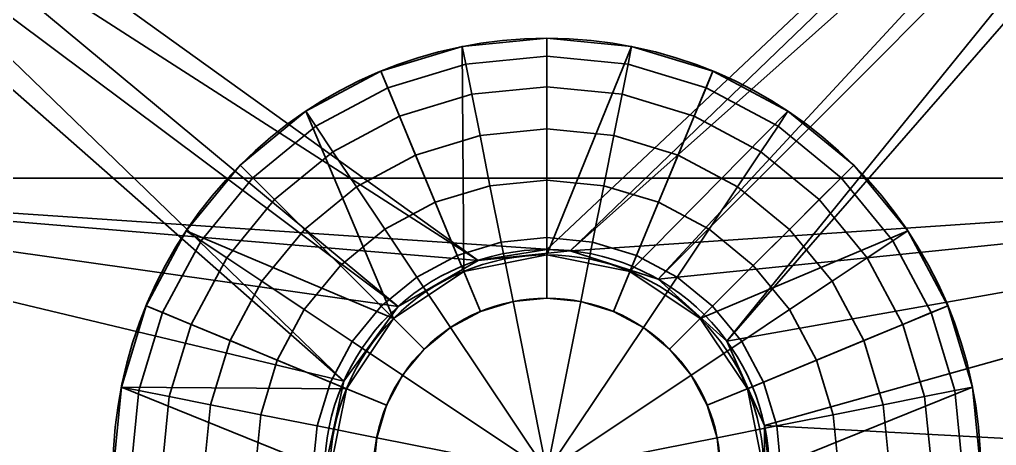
# Model space of a CAD drawing. Header units: millimetres. Extents: x 516 to 946, y 0 to 190.
# Drawn here: x 879.95 to 888.96, y 61.73 to 65.66 of the extents above; entities that cross this region are included whole.
import ezdxf

# ---------------------------------------------------------------- set-up
doc = ezdxf.new("R2010")
doc.units = ezdxf.units.MM
doc.layers.add('1', color=7, linetype='Continuous', true_color=0xffffff)

# ---------------------------------------------------------------- blocks, each defined once
blk = doc.blocks.new('UG_SURFACE_001')
at = {"layer": '1', "color": 252, "linetype": 'Continuous', "lineweight": 35}
for points in [[(379.404724, 67.6274, 3.5), (359.575093, 67.6274, 3.5), (359.575093, 64.196385, 3.5), (379.404724, 64.196385, 3.5)], [(379.404724, 64.196385, 1.5), (359.575093, 64.196385, 1.5), (359.575093, 67.6274, 1.5), (379.404724, 67.6274, 1.5)], [(359.575093, 64.196385, 3.5), (368.633002, 63.439324, 3.5), (369.480759, 63.528426, 3.5)], [(359.575093, 64.196385, 3.5), (367.894769, 63.013099, 3.5), (368.633002, 63.439324, 3.5)], [(369.480759, 63.528426, 3.5), (379.404724, 64.196385, 3.5), (359.575093, 64.196385, 3.5)], [(359.575093, 64.196385, 3.5), (359.575093, 61.489657, 3.5), (367.216498, 61.489657, 3.5), (367.393702, 62.323466, 3.5)], [(367.393702, 62.323466, 3.5), (367.894769, 63.013099, 3.5), (359.575093, 64.196385, 3.5)], [(359.575093, 64.196385, 1.5), (379.404724, 64.196385, 1.5), (369.480759, 63.528426, 1.5)], [(369.480759, 63.528426, 1.5), (368.633002, 63.439324, 1.5), (359.575093, 64.196385, 1.5)], [(359.575093, 64.196385, 1.5), (367.894769, 63.013099, 1.5), (367.393702, 62.323466, 1.5)], [(368.633002, 63.439324, 1.5), (367.894769, 63.013099, 1.5), (359.575093, 64.196385, 1.5)], [(367.393702, 62.323466, 1.5), (367.216498, 61.489657, 1.5), (359.575093, 61.489657, 1.5), (359.575093, 64.196385, 1.5)], [(379.404724, 64.196385, 3.5), (369.480759, 63.528426, 3.5), (370.291471, 63.265011, 3.5)], [(370.291471, 63.265011, 1.5), (369.480759, 63.528426, 1.5), (379.404724, 64.196385, 1.5)], [(379.404724, 64.196385, 3.5), (370.291471, 63.265011, 3.5), (370.924979, 62.694617, 3.5)], [(370.924979, 62.694617, 1.5), (370.291471, 63.265011, 1.5), (379.404724, 64.196385, 1.5)], [(370.924979, 62.694617, 3.5), (371.2717, 61.915874, 3.5), (379.404724, 64.196385, 3.5)], [(371.2717, 61.915874, 1.5), (370.924979, 62.694617, 1.5), (379.404724, 64.196385, 1.5)], [(371.2717, 61.915874, 3.5), (371.2717, 61.489657, 3.5), (379.404724, 61.489657, 3.5), (379.404724, 64.196385, 3.5)], [(379.404724, 64.196385, 1.5), (379.404724, 61.489657, 1.5), (371.316493, 61.489657, 1.5), (371.2717, 61.915874, 1.5)], [(369.480759, 63.528426, 1.5), (369.480759, 63.528426, 3.5), (368.633002, 63.439324, 3.5), (368.633002, 63.439324, 1.5)], [(370.291471, 63.265011, 1.5), (370.291471, 63.265011, 3.5), (369.480759, 63.528426, 3.5), (369.480759, 63.528426, 1.5)], [(368.633002, 63.439324, 1.5), (368.633002, 63.439324, 3.5), (367.894769, 63.013099, 3.5), (367.894769, 63.013099, 1.5)], [(370.924979, 62.694617, 1.5), (370.924979, 62.694617, 3.5), (370.291471, 63.265011, 3.5), (370.291471, 63.265011, 1.5)], [(367.894769, 63.013099, 1.5), (367.894769, 63.013099, 3.5), (367.393702, 62.323466, 3.5), (367.393702, 62.323466, 1.5)], [(371.2717, 61.915874, 1.5), (371.2717, 61.915874, 3.5), (370.924979, 62.694617, 3.5), (370.924979, 62.694617, 1.5)], [(367.393702, 62.323466, 1.5), (367.393702, 62.323466, 3.5), (367.216498, 61.489657, 3.5), (367.216498, 61.489657, 1.5)], [(371.316493, 61.489657, 1.5), (371.2717, 61.489657, 3.5), (371.2717, 61.915874, 3.5)], [(371.2717, 61.915874, 3.5), (371.2717, 61.915874, 1.5), (371.316493, 61.489657, 1.5)]]:
    blk.add_3dface(points, dxfattribs=at)
blk = doc.blocks.new('1стенка_MODEL')
at = {"layer": '1', "color": 252, "linetype": 'Continuous', "lineweight": 35}
blk.add_circle((369.266485, 61.489655, 1.5), 2.05, dxfattribs=at)
at = {"layer": '1', "color": 252, "linetype": 'Continuous', "lineweight": 35, "extrusion": (0, 0, -1)}
blk.add_circle((-369.266485, 61.489655, -3.5), 2.05, dxfattribs=at)
at = {"layer": '1', "color": 252, "linetype": 'Continuous', "lineweight": 35}
blk.add_blockref('UG_SURFACE_001', (0, 0), dxfattribs=at)
blk = doc.blocks.new('UG_SURFACE_005')
at = {"layer": '1', "color": 252, "linetype": 'Continuous', "lineweight": 35}
for points in [[(411.674261, 77.402897, 4.8), (7.442508, 21.037767, 4.8), (7.469615, 20.987745, 5.067878), (411.659777, 77.347077, 5.067878)], [(277.741492, 58.727622, 3.5), (260.070503, 56.263622, 3.5), (7.442508, 21.037767, 4.8), (411.674261, 77.402897, 4.8)], [(411.674261, 77.402897, 4.8), (297.549844, 61.489657, 3.5), (277.741492, 58.727622, 3.5)], [(411.674261, 77.402897, 4.8), (299.937218, 61.822545, 3.5), (297.549844, 61.489657, 3.5)], [(319.74557, 64.584576, 3.5), (299.937218, 61.822545, 3.5), (411.674261, 77.402897, 4.8)], [(411.674261, 77.402897, 4.8), (339.553952, 67.34661, 3.5), (319.74557, 64.584576, 3.5)], [(411.659777, 77.347077, 5.067878), (7.469615, 20.987745, 5.067878), (7.546807, 20.8453, 5.294975), (411.618471, 77.188112, 5.294975)], [(411.618471, 77.188112, 5.294975), (7.546807, 20.8453, 5.294975), (7.662333, 20.632116, 5.446716), (411.556661, 76.9502, 5.446716)], [(411.556661, 76.9502, 5.446716), (7.662333, 20.632116, 5.446716), (200.895414, 47.305614, 5.5), (220.703781, 50.067645, 5.5)], [(220.703781, 50.067645, 5.5), (225.178048, 50.69153, 5.5), (411.556661, 76.9502, 5.446716)], [(411.556661, 76.9502, 5.446716), (225.178048, 50.69153, 5.5), (240.512133, 52.829679, 5.5)], [(411.556661, 76.9502, 5.446716), (240.512133, 52.829679, 5.5), (243.193492, 53.20356, 5.5)], [(243.193492, 53.20356, 5.5), (260.070503, 55.556849, 5.5), (411.556661, 76.9502, 5.446716)], [(411.556661, 76.9502, 5.446716), (260.070503, 55.556849, 5.5), (263.001859, 55.965591, 5.5)], [(263.001859, 55.965591, 5.5), (282.810211, 58.727622, 5.5), (411.556661, 76.9502, 5.446716)], [(411.556661, 76.9502, 5.446716), (282.810211, 58.727622, 5.5), (299.937218, 61.115772, 5.5)], [(411.556661, 76.9502, 5.446716), (299.937218, 61.115772, 5.5), (302.618593, 61.489657, 5.5)], [(302.618593, 61.489657, 5.5), (319.74557, 63.877806, 5.5), (411.556661, 76.9502, 5.446716)], [(411.556661, 76.9502, 5.446716), (319.74557, 63.877806, 5.5), (339.553952, 66.639833, 5.5)], [(369.26648, 63.539654, 3.5), (368.633002, 63.439324, 3.5), (359.362304, 70.108637, 3.5), (379.170656, 72.870672, 3.5)], [(379.170656, 72.870672, 3.5), (369.480759, 63.528426, 3.5), (369.26648, 63.539654, 3.5)], [(379.170656, 72.870672, 3.5), (370.291471, 63.265011, 3.5), (369.480759, 63.528426, 3.5)], [(370.924979, 62.694617, 3.5), (370.291471, 63.265011, 3.5), (379.170656, 72.870672, 3.5)], [(379.170656, 72.870672, 3.5), (379.170656, 61.489657, 3.5), (371.2717, 61.915874, 3.5), (370.924979, 62.694617, 3.5)], [(368.633002, 63.439324, 5.5), (369.480759, 63.528426, 5.5), (379.170656, 72.163902, 5.5), (359.362304, 69.401868, 5.5)], [(379.170656, 72.163902, 5.5), (369.480759, 63.528426, 5.5), (370.291471, 63.265011, 5.5)], [(379.170656, 72.163902, 5.5), (370.291471, 63.265011, 5.5), (370.924979, 62.694617, 5.5)], [(370.924979, 62.694617, 5.5), (371.2717, 61.915874, 5.5), (379.170656, 61.489657, 5.5), (379.170656, 72.163902, 5.5)], [(359.362304, 70.108637, 3.5), (367.894769, 63.013099, 3.5), (367.393702, 62.323466, 3.5)], [(368.633002, 63.439324, 3.5), (367.894769, 63.013099, 3.5), (359.362304, 70.108637, 3.5)], [(367.393702, 62.323466, 3.5), (367.216498, 61.489657, 3.5), (359.362304, 61.489657, 3.5), (359.362304, 70.108637, 3.5)], [(359.362304, 69.401868, 5.5), (367.894769, 63.013099, 5.5), (368.633002, 63.439324, 5.5)], [(359.362304, 69.401868, 5.5), (359.362304, 61.489657, 5.5), (367.216498, 61.489657, 5.5), (367.393702, 62.323466, 5.5)], [(367.393702, 62.323466, 5.5), (367.894769, 63.013099, 5.5), (359.362304, 69.401868, 5.5)], [(368.633002, 63.439324, 5.5), (368.633002, 63.439324, 3.5), (369.26648, 63.539654, 3.5)], [(369.26648, 63.539654, 3.5), (369.480759, 63.528426, 5.5), (368.633002, 63.439324, 5.5)], [(369.26648, 63.539654, 3.5), (369.480759, 63.528426, 3.5), (369.480759, 63.528426, 5.5)], [(370.291471, 63.265011, 3.5), (370.291471, 63.265011, 5.5), (369.480759, 63.528426, 5.5), (369.480759, 63.528426, 3.5)], [(368.633002, 63.439324, 3.5), (368.633002, 63.439324, 5.5), (367.894769, 63.013099, 5.5), (367.894769, 63.013099, 3.5)], [(370.924979, 62.694617, 3.5), (370.924979, 62.694617, 5.5), (370.291471, 63.265011, 5.5), (370.291471, 63.265011, 3.5)], [(367.894769, 63.013099, 3.5), (367.894769, 63.013099, 5.5), (367.393702, 62.323466, 5.5), (367.393702, 62.323466, 3.5)], [(371.2717, 61.915874, 3.5), (371.2717, 61.915874, 5.5), (370.924979, 62.694617, 5.5), (370.924979, 62.694617, 3.5)], [(367.393702, 62.323466, 3.5), (367.393702, 62.323466, 5.5), (367.216498, 61.489657, 5.5), (367.216498, 61.489657, 3.5)], [(371.2717, 61.915874, 5.5), (371.2717, 61.489657, 5.5), (379.170656, 61.489657, 5.5)], [(371.2717, 61.489657, 5.5), (371.2717, 61.915874, 5.5), (371.2717, 61.915874, 3.5), (371.2717, 61.489657, 3.5)], [(379.170656, 61.489657, 3.5), (371.2717, 61.489657, 3.5), (371.2717, 61.915874, 3.5)]]:
    blk.add_3dface(points, dxfattribs=at)
blk = doc.blocks.new('4пояс_нижний_MODEL')
at = {"layer": '1', "color": 252, "linetype": 'Continuous', "lineweight": 35, "extrusion": (0, 0, -1)}
blk.add_circle((-369.266485, 61.489655, -5.5), 2.05, dxfattribs=at)
at = {"layer": '1', "color": 252, "linetype": 'Continuous', "lineweight": 35, "extrusion": (-3.29569e-16, 2.32707e-15, -1)}
blk.add_circle((-369.266485, 61.489655, -3.5), 2.05, dxfattribs=at)
at = {"layer": '1', "color": 252, "linetype": 'Continuous', "lineweight": 35}
blk.add_blockref('UG_SURFACE_005', (0, 0), dxfattribs=at)
blk = doc.blocks.new('UG_SURFACE_006')
at = {"layer": '1', "color": 252, "linetype": 'Continuous', "lineweight": 35}
for points in [[(0, 3.834946, -0.53909), (-0.748161, 3.761258, -0.53909), (-0.780361, 3.923141), (0, 4)], [(-0.765367, 1.847759), (0, 2), (0, 4), (-0.780361, 3.923141)], [(-0.780361, 3.923141, 4), (0, 4, 4), (0, 2, 4), (-0.765367, 1.847759, 4)], [(0, 4, 4), (-0.780361, 3.923141, 4), (-0.748161, 3.761258, 4.53909), (0, 3.834946, 4.53909)], [(0.748161, 3.761258, -0.53909), (0, 3.834946, -0.53909), (0, 4), (0.780361, 3.923141)], [(0.780361, 3.923141), (0, 4), (0, 2)], [(0, 2, 4), (0, 4, 4), (0.780361, 3.923141, 4)], [(0.780361, 3.923141, 4), (0, 4, 4), (0, 3.834946, 4.53909), (0.748161, 3.761258, 4.53909)], [(-0.748161, 3.761258, -0.53909), (-1.46757, 3.543028, -0.53909), (-1.530734, 3.695518), (-0.780361, 3.923141)], [(-0.780361, 3.923141), (-1.530734, 3.695518), (-0.765367, 1.847759)], [(-0.765367, 1.847759, 4), (-1.530734, 3.695518, 4), (-0.780361, 3.923141, 4)], [(-0.780361, 3.923141, 4), (-1.530734, 3.695518, 4), (-1.46757, 3.543028, 4.53909), (-0.748161, 3.761258, 4.53909)], [(0, 2), (0.765367, 1.847759), (1.530734, 3.695518), (0.780361, 3.923141)], [(0.780361, 3.923141, 4), (1.530734, 3.695518, 4), (0.765367, 1.847759, 4), (0, 2, 4)], [(1.46757, 3.543028, -0.53909), (0.748161, 3.761258, -0.53909), (0.780361, 3.923141), (1.530734, 3.695518)], [(1.530734, 3.695518, 4), (0.780361, 3.923141, 4), (0.748161, 3.761258, 4.53909), (1.46757, 3.543028, 4.53909)], [(0, 3.550568, -1.025907), (-0.692681, 3.482345, -1.025907), (-0.748161, 3.761258, -0.53909), (0, 3.834946, -0.53909)], [(0, 3.834946, 4.53909), (-0.748161, 3.761258, 4.53909), (-0.692681, 3.482345, 5.025907), (0, 3.550568, 5.025907)], [(0.692681, 3.482345, -1.025907), (0, 3.550568, -1.025907), (0, 3.834946, -0.53909), (0.748161, 3.761258, -0.53909)], [(0.748161, 3.761258, 4.53909), (0, 3.834946, 4.53909), (0, 3.550568, 5.025907), (0.692681, 3.482345, 5.025907)], [(-1.46757, 3.543028, -0.53909), (-2.130582, 3.188641, -0.53909), (-2.222281, 3.325878), (-1.530734, 3.695518)], [(-1.414214, 1.414214), (-0.765367, 1.847759), (-1.530734, 3.695518), (-2.222281, 3.325878)], [(-2.222281, 3.325878, 4), (-1.530734, 3.695518, 4), (-0.765367, 1.847759, 4), (-1.414214, 1.414214, 4)], [(-1.530734, 3.695518, 4), (-2.222281, 3.325878, 4), (-2.130582, 3.188641, 4.53909), (-1.46757, 3.543028, 4.53909)], [(-0.692681, 3.482345, -1.025907), (-1.358744, 3.280297, -1.025907), (-1.46757, 3.543028, -0.53909), (-0.748161, 3.761258, -0.53909)], [(-0.748161, 3.761258, 4.53909), (-1.46757, 3.543028, 4.53909), (-1.358744, 3.280297, 5.025907), (-0.692681, 3.482345, 5.025907)], [(1.358744, 3.280297, -1.025907), (0.692681, 3.482345, -1.025907), (0.748161, 3.761258, -0.53909), (1.46757, 3.543028, -0.53909)], [(1.46757, 3.543028, 4.53909), (0.748161, 3.761258, 4.53909), (0.692681, 3.482345, 5.025907), (1.358744, 3.280297, 5.025907)], [(2.222281, 3.325878), (1.530734, 3.695518), (0.765367, 1.847759)], [(0.765367, 1.847759, 4), (1.530734, 3.695518, 4), (2.222281, 3.325878, 4)], [(2.130582, 3.188641, -0.53909), (1.46757, 3.543028, -0.53909), (1.530734, 3.695518), (2.222281, 3.325878)], [(2.222281, 3.325878, 4), (1.530734, 3.695518, 4), (1.46757, 3.543028, 4.53909), (2.130582, 3.188641, 4.53909)], [(-1.358744, 3.280297, -1.025907), (-1.97259, 2.952189, -1.025907), (-2.130582, 3.188641, -0.53909), (-1.46757, 3.543028, -0.53909)], [(-1.46757, 3.543028, 4.53909), (-2.130582, 3.188641, 4.53909), (-1.97259, 2.952189, 5.025907), (-1.358744, 3.280297, 5.025907)], [(0, 3.16205, -1.43446), (-0.616885, 3.101292, -1.43446), (-0.692681, 3.482345, -1.025907), (0, 3.550568, -1.025907)], [(0, 3.550568, 5.025907), (-0.692681, 3.482345, 5.025907), (-0.616885, 3.101292, 5.43446), (0, 3.16205, 5.43446)], [(0.616885, 3.101292, -1.43446), (0, 3.16205, -1.43446), (0, 3.550568, -1.025907), (0.692681, 3.482345, -1.025907)], [(0.692681, 3.482345, 5.025907), (0, 3.550568, 5.025907), (0, 3.16205, 5.43446), (0.616885, 3.101292, 5.43446)], [(1.97259, 2.952189, -1.025907), (1.358744, 3.280297, -1.025907), (1.46757, 3.543028, -0.53909), (2.130582, 3.188641, -0.53909)], [(2.130582, 3.188641, 4.53909), (1.46757, 3.543028, 4.53909), (1.358744, 3.280297, 5.025907), (1.97259, 2.952189, 5.025907)], [(-0.616885, 3.101292, -1.43446), (-1.210064, 2.921353, -1.43446), (-1.358744, 3.280297, -1.025907), (-0.692681, 3.482345, -1.025907)], [(-0.692681, 3.482345, 5.025907), (-1.358744, 3.280297, 5.025907), (-1.210064, 2.921353, 5.43446), (-0.616885, 3.101292, 5.43446)], [(1.210064, 2.921353, -1.43446), (0.616885, 3.101292, -1.43446), (0.692681, 3.482345, -1.025907), (1.358744, 3.280297, -1.025907)], [(1.358744, 3.280297, 5.025907), (0.692681, 3.482345, 5.025907), (0.616885, 3.101292, 5.43446), (1.210064, 2.921353, 5.43446)], [(-2.130582, 3.188641, -0.53909), (-2.711716, 2.711716, -0.53909), (-2.828427, 2.828427), (-2.222281, 3.325878)], [(-2.222281, 3.325878), (-2.828427, 2.828427), (-1.414214, 1.414214)], [(-1.414214, 1.414214, 4), (-2.828427, 2.828427, 4), (-2.222281, 3.325878, 4)], [(-2.222281, 3.325878, 4), (-2.828427, 2.828427, 4), (-2.711716, 2.711716, 4.53909), (-2.130582, 3.188641, 4.53909)], [(-1.210064, 2.921353, -1.43446), (-1.756741, 2.629149, -1.43446), (-1.97259, 2.952189, -1.025907), (-1.358744, 3.280297, -1.025907)], [(-1.358744, 3.280297, 5.025907), (-1.97259, 2.952189, 5.025907), (-1.756741, 2.629149, 5.43446), (-1.210064, 2.921353, 5.43446)], [(0.765367, 1.847759), (1.414214, 1.414214), (2.828427, 2.828427), (2.222281, 3.325878)], [(2.222281, 3.325878, 4), (2.828427, 2.828427, 4), (1.414214, 1.414214, 4), (0.765367, 1.847759, 4)], [(1.756741, 2.629149, -1.43446), (1.210064, 2.921353, -1.43446), (1.358744, 3.280297, -1.025907), (1.97259, 2.952189, -1.025907)], [(1.97259, 2.952189, 5.025907), (1.358744, 3.280297, 5.025907), (1.210064, 2.921353, 5.43446), (1.756741, 2.629149, 5.43446)], [(2.711716, 2.711716, -0.53909), (2.130582, 3.188641, -0.53909), (2.222281, 3.325878), (2.828427, 2.828427)], [(2.828427, 2.828427, 4), (2.222281, 3.325878, 4), (2.130582, 3.188641, 4.53909), (2.711716, 2.711716, 4.53909)], [(-1.97259, 2.952189, -1.025907), (-2.510631, 2.510631, -1.025907), (-2.711716, 2.711716, -0.53909), (-2.130582, 3.188641, -0.53909)], [(-2.130582, 3.188641, 4.53909), (-2.711716, 2.711716, 4.53909), (-2.510631, 2.510631, 5.025907), (-1.97259, 2.952189, 5.025907)], [(0, 2.690134, -1.742935), (-0.524819, 2.638444, -1.742935), (-0.616885, 3.101292, -1.43446), (0, 3.16205, -1.43446)], [(0, 3.16205, 5.43446), (-0.616885, 3.101292, 5.43446), (-0.524819, 2.638444, 5.742935), (0, 2.690134, 5.742935)], [(0.524819, 2.638444, -1.742935), (0, 2.690134, -1.742935), (0, 3.16205, -1.43446), (0.616885, 3.101292, -1.43446)], [(0.616885, 3.101292, 5.43446), (0, 3.16205, 5.43446), (0, 2.690134, 5.742935), (0.524819, 2.638444, 5.742935)], [(2.510631, 2.510631, -1.025907), (1.97259, 2.952189, -1.025907), (2.130582, 3.188641, -0.53909), (2.711716, 2.711716, -0.53909)], [(2.711716, 2.711716, 4.53909), (2.130582, 3.188641, 4.53909), (1.97259, 2.952189, 5.025907), (2.510631, 2.510631, 5.025907)], [(-0.524819, 2.638444, -1.742935), (-1.02947, 2.48536, -1.742935), (-1.210064, 2.921353, -1.43446), (-0.616885, 3.101292, -1.43446)], [(-0.616885, 3.101292, 5.43446), (-1.210064, 2.921353, 5.43446), (-1.02947, 2.48536, 5.742935), (-0.524819, 2.638444, 5.742935)], [(1.02947, 2.48536, -1.742935), (0.524819, 2.638444, -1.742935), (0.616885, 3.101292, -1.43446), (1.210064, 2.921353, -1.43446)], [(1.210064, 2.921353, 5.43446), (0.616885, 3.101292, 5.43446), (0.524819, 2.638444, 5.742935), (1.02947, 2.48536, 5.742935)], [(-1.756741, 2.629149, -1.43446), (-2.235907, 2.235907, -1.43446), (-2.510631, 2.510631, -1.025907), (-1.97259, 2.952189, -1.025907)], [(-1.97259, 2.952189, 5.025907), (-2.510631, 2.510631, 5.025907), (-2.235907, 2.235907, 5.43446), (-1.756741, 2.629149, 5.43446)], [(-1.02947, 2.48536, -1.742935), (-1.494559, 2.236765, -1.742935), (-1.756741, 2.629149, -1.43446), (-1.210064, 2.921353, -1.43446)], [(-1.210064, 2.921353, 5.43446), (-1.756741, 2.629149, 5.43446), (-1.494559, 2.236765, 5.742935), (-1.02947, 2.48536, 5.742935)], [(1.494559, 2.236765, -1.742935), (1.02947, 2.48536, -1.742935), (1.210064, 2.921353, -1.43446), (1.756741, 2.629149, -1.43446)], [(1.756741, 2.629149, 5.43446), (1.210064, 2.921353, 5.43446), (1.02947, 2.48536, 5.742935), (1.494559, 2.236765, 5.742935)], [(2.235907, 2.235907, -1.43446), (1.756741, 2.629149, -1.43446), (1.97259, 2.952189, -1.025907), (2.510631, 2.510631, -1.025907)], [(2.510631, 2.510631, 5.025907), (1.97259, 2.952189, 5.025907), (1.756741, 2.629149, 5.43446), (2.235907, 2.235907, 5.43446)], [(-2.711716, 2.711716, -0.53909), (-3.188641, 2.130582, -0.53909), (-3.325878, 2.222281), (-2.828427, 2.828427)], [(-1.414214, 1.414214), (-2.828427, 2.828427), (-3.325878, 2.222281)], [(-3.325878, 2.222281, 4), (-2.828427, 2.828427, 4), (-1.414214, 1.414214, 4)], [(-2.828427, 2.828427, 4), (-3.325878, 2.222281, 4), (-3.188641, 2.130582, 4.53909), (-2.711716, 2.711716, 4.53909)], [(3.325878, 2.222281), (2.828427, 2.828427), (1.414214, 1.414214)], [(1.414214, 1.414214, 4), (2.828427, 2.828427, 4), (3.325878, 2.222281, 4)], [(3.188641, 2.130582, -0.53909), (2.711716, 2.711716, -0.53909), (2.828427, 2.828427), (3.325878, 2.222281)], [(3.325878, 2.222281, 4), (2.828427, 2.828427, 4), (2.711716, 2.711716, 4.53909), (3.188641, 2.130582, 4.53909)], [(-2.510631, 2.510631, -1.025907), (-2.952189, 1.97259, -1.025907), (-3.188641, 2.130582, -0.53909), (-2.711716, 2.711716, -0.53909)], [(-2.711716, 2.711716, 4.53909), (-3.188641, 2.130582, 4.53909), (-2.952189, 1.97259, 5.025907), (-2.510631, 2.510631, 5.025907)], [(2.952189, 1.97259, -1.025907), (2.510631, 2.510631, -1.025907), (2.711716, 2.711716, -0.53909), (3.188641, 2.130582, -0.53909)], [(3.188641, 2.130582, 4.53909), (2.711716, 2.711716, 4.53909), (2.510631, 2.510631, 5.025907), (2.952189, 1.97259, 5.025907)], [(-1.494559, 2.236765, -1.742935), (-1.902212, 1.902212, -1.742935), (-2.235907, 2.235907, -1.43446), (-1.756741, 2.629149, -1.43446)], [(-1.756741, 2.629149, 5.43446), (-2.235907, 2.235907, 5.43446), (-1.902212, 1.902212, 5.742935), (-1.494559, 2.236765, 5.742935)], [(-0.421398, 2.118513, -1.934864), (-0.826603, 1.995595, -1.934864), (-1.02947, 2.48536, -1.742935), (-0.524819, 2.638444, -1.742935)], [(-0.524819, 2.638444, 5.742935), (-1.02947, 2.48536, 5.742935), (-0.826603, 1.995595, 5.934864), (-0.421398, 2.118513, 5.934864)], [(0, 2.160017, -1.934864), (-0.421398, 2.118513, -1.934864), (-0.524819, 2.638444, -1.742935), (0, 2.690134, -1.742935)], [(0, 2.690134, 5.742935), (-0.524819, 2.638444, 5.742935), (-0.421398, 2.118513, 5.934864), (0, 2.160017, 5.934864)], [(0.421398, 2.118513, -1.934864), (0, 2.160017, -1.934864), (0, 2.690134, -1.742935), (0.524819, 2.638444, -1.742935)], [(0.524819, 2.638444, 5.742935), (0, 2.690134, 5.742935), (0, 2.160017, 5.934864), (0.421398, 2.118513, 5.934864)], [(0.826603, 1.995595, -1.934864), (0.421398, 2.118513, -1.934864), (0.524819, 2.638444, -1.742935), (1.02947, 2.48536, -1.742935)], [(1.02947, 2.48536, 5.742935), (0.524819, 2.638444, 5.742935), (0.421398, 2.118513, 5.934864), (0.826603, 1.995595, 5.934864)], [(1.902212, 1.902212, -1.742935), (1.494559, 2.236765, -1.742935), (1.756741, 2.629149, -1.43446), (2.235907, 2.235907, -1.43446)], [(2.235907, 2.235907, 5.43446), (1.756741, 2.629149, 5.43446), (1.494559, 2.236765, 5.742935), (1.902212, 1.902212, 5.742935)], [(-2.235907, 2.235907, -1.43446), (-2.629149, 1.756741, -1.43446), (-2.952189, 1.97259, -1.025907), (-2.510631, 2.510631, -1.025907)], [(-2.510631, 2.510631, 5.025907), (-2.952189, 1.97259, 5.025907), (-2.629149, 1.756741, 5.43446), (-2.235907, 2.235907, 5.43446)], [(-0.826603, 1.995595, -1.934864), (-1.200041, 1.795988, -1.934864), (-1.494559, 2.236765, -1.742935), (-1.02947, 2.48536, -1.742935)], [(-1.02947, 2.48536, 5.742935), (-1.494559, 2.236765, 5.742935), (-1.200041, 1.795988, 5.934864), (-0.826603, 1.995595, 5.934864)], [(1.200041, 1.795988, -1.934864), (0.826603, 1.995595, -1.934864), (1.02947, 2.48536, -1.742935), (1.494559, 2.236765, -1.742935)], [(1.494559, 2.236765, 5.742935), (1.02947, 2.48536, 5.742935), (0.826603, 1.995595, 5.934864), (1.200041, 1.795988, 5.934864)], [(2.629149, 1.756741, -1.43446), (2.235907, 2.235907, -1.43446), (2.510631, 2.510631, -1.025907), (2.952189, 1.97259, -1.025907)], [(2.952189, 1.97259, 5.025907), (2.510631, 2.510631, 5.025907), (2.235907, 2.235907, 5.43446), (2.629149, 1.756741, 5.43446)], [(-3.188641, 2.130582, -0.53909), (-3.543028, 1.46757, -0.53909), (-3.695518, 1.530734), (-3.325878, 2.222281)], [(-3.325878, 2.222281), (-3.695518, 1.530734), (-1.847759, 0.765367), (-1.414214, 1.414214)], [(-1.414214, 1.414214, 4), (-1.847759, 0.765367, 4), (-3.695518, 1.530734, 4), (-3.325878, 2.222281, 4)], [(-3.325878, 2.222281, 4), (-3.695518, 1.530734, 4), (-3.543028, 1.46757, 4.53909), (-3.188641, 2.130582, 4.53909)], [(-1.902212, 1.902212, -1.742935), (-2.236765, 1.494559, -1.742935), (-2.629149, 1.756741, -1.43446), (-2.235907, 2.235907, -1.43446)], [(-2.235907, 2.235907, 5.43446), (-2.629149, 1.756741, 5.43446), (-2.236765, 1.494559, 5.742935), (-1.902212, 1.902212, 5.742935)], [(-1.200041, 1.795988, -1.934864), (-1.527363, 1.527363, -1.934864), (-1.902212, 1.902212, -1.742935), (-1.494559, 2.236765, -1.742935)], [(-1.494559, 2.236765, 5.742935), (-1.902212, 1.902212, 5.742935), (-1.527363, 1.527363, 5.934864), (-1.200041, 1.795988, 5.934864)], [(1.527363, 1.527363, -1.934864), (1.200041, 1.795988, -1.934864), (1.494559, 2.236765, -1.742935), (1.902212, 1.902212, -1.742935)], [(1.902212, 1.902212, 5.742935), (1.494559, 2.236765, 5.742935), (1.200041, 1.795988, 5.934864), (1.527363, 1.527363, 5.934864)], [(1.414214, 1.414214), (1.847759, 0.765367), (3.695518, 1.530734), (3.325878, 2.222281)], [(3.325878, 2.222281, 4), (3.695518, 1.530734, 4), (1.847759, 0.765367, 4), (1.414214, 1.414214, 4)], [(2.236765, 1.494559, -1.742935), (1.902212, 1.902212, -1.742935), (2.235907, 2.235907, -1.43446), (2.629149, 1.756741, -1.43446)], [(2.629149, 1.756741, 5.43446), (2.235907, 2.235907, 5.43446), (1.902212, 1.902212, 5.742935), (2.236765, 1.494559, 5.742935)], [(3.543028, 1.46757, -0.53909), (3.188641, 2.130582, -0.53909), (3.325878, 2.222281), (3.695518, 1.530734)], [(3.695518, 1.530734, 4), (3.325878, 2.222281, 4), (3.188641, 2.130582, 4.53909), (3.543028, 1.46757, 4.53909)], [(-2.952189, 1.97259, -1.025907), (-3.280297, 1.358744, -1.025907), (-3.543028, 1.46757, -0.53909), (-3.188641, 2.130582, -0.53909)], [(-3.188641, 2.130582, 4.53909), (-3.543028, 1.46757, 4.53909), (-3.280297, 1.358744, 5.025907), (-2.952189, 1.97259, 5.025907)], [(-0.312145, 1.569256, -2), (-0.612293, 1.478207, -2), (-0.826603, 1.995595, -1.934864), (-0.421398, 2.118513, -1.934864)], [(-0.421398, 2.118513, 5.934864), (-0.826603, 1.995595, 5.934864), (-0.612293, 1.478207, 6), (-0.312145, 1.569256, 6)], [(0, 1.6, -2), (-0.312145, 1.569256, -2), (-0.421398, 2.118513, -1.934864), (0, 2.160017, -1.934864)], [(0, 2.160017, 5.934864), (-0.421398, 2.118513, 5.934864), (-0.312145, 1.569256, 6), (0, 1.6, 6)], [(0.312145, 1.569256, -2), (0, 1.6, -2), (0, 2.160017, -1.934864), (0.421398, 2.118513, -1.934864)], [(0.421398, 2.118513, 5.934864), (0, 2.160017, 5.934864), (0, 1.6, 6), (0.312145, 1.569256, 6)], [(0.612293, 1.478207, -2), (0.312145, 1.569256, -2), (0.421398, 2.118513, -1.934864), (0.826603, 1.995595, -1.934864)], [(0.826603, 1.995595, 5.934864), (0.421398, 2.118513, 5.934864), (0.312145, 1.569256, 6), (0.612293, 1.478207, 6)], [(3.280297, 1.358744, -1.025907), (2.952189, 1.97259, -1.025907), (3.188641, 2.130582, -0.53909), (3.543028, 1.46757, -0.53909)], [(3.543028, 1.46757, 4.53909), (3.188641, 2.130582, 4.53909), (2.952189, 1.97259, 5.025907), (3.280297, 1.358744, 5.025907)], [(-0.612293, 1.478207, -2), (-0.888912, 1.330351, -2), (-1.200041, 1.795988, -1.934864), (-0.826603, 1.995595, -1.934864)], [(-0.826603, 1.995595, 5.934864), (-1.200041, 1.795988, 5.934864), (-0.888912, 1.330351, 6), (-0.612293, 1.478207, 6)], [(-0.765367, 1.847759), (-0.765367, 1.847759, 4), (0, 2, 4), (0, 2)], [(0, 2), (0, 2, 4), (0.765367, 1.847759, 4), (0.765367, 1.847759)], [(0.888912, 1.330351, -2), (0.612293, 1.478207, -2), (0.826603, 1.995595, -1.934864), (1.200041, 1.795988, -1.934864)], [(1.200041, 1.795988, 5.934864), (0.826603, 1.995595, 5.934864), (0.612293, 1.478207, 6), (0.888912, 1.330351, 6)], [(-2.629149, 1.756741, -1.43446), (-2.921353, 1.210064, -1.43446), (-3.280297, 1.358744, -1.025907), (-2.952189, 1.97259, -1.025907)], [(-2.952189, 1.97259, 5.025907), (-3.280297, 1.358744, 5.025907), (-2.921353, 1.210064, 5.43446), (-2.629149, 1.756741, 5.43446)], [(-1.527363, 1.527363, -1.934864), (-1.795988, 1.200041, -1.934864), (-2.236765, 1.494559, -1.742935), (-1.902212, 1.902212, -1.742935)], [(-1.902212, 1.902212, 5.742935), (-2.236765, 1.494559, 5.742935), (-1.795988, 1.200041, 5.934864), (-1.527363, 1.527363, 5.934864)], [(1.795988, 1.200041, -1.934864), (1.527363, 1.527363, -1.934864), (1.902212, 1.902212, -1.742935), (2.236765, 1.494559, -1.742935)], [(2.236765, 1.494559, 5.742935), (1.902212, 1.902212, 5.742935), (1.527363, 1.527363, 5.934864), (1.795988, 1.200041, 5.934864)], [(2.921353, 1.210064, -1.43446), (2.629149, 1.756741, -1.43446), (2.952189, 1.97259, -1.025907), (3.280297, 1.358744, -1.025907)], [(3.280297, 1.358744, 5.025907), (2.952189, 1.97259, 5.025907), (2.629149, 1.756741, 5.43446), (2.921353, 1.210064, 5.43446)], [(-1.414214, 1.414214), (-1.414214, 1.414214, 4), (-0.765367, 1.847759, 4), (-0.765367, 1.847759)], [(0.765367, 1.847759), (0.765367, 1.847759, 4), (1.414214, 1.414214, 4), (1.414214, 1.414214)], [(-2.236765, 1.494559, -1.742935), (-2.48536, 1.02947, -1.742935), (-2.921353, 1.210064, -1.43446), (-2.629149, 1.756741, -1.43446)], [(-2.629149, 1.756741, 5.43446), (-2.921353, 1.210064, 5.43446), (-2.48536, 1.02947, 5.742935), (-2.236765, 1.494559, 5.742935)], [(-0.888912, 1.330351, -2), (-1.131371, 1.131371, -2), (-1.527363, 1.527363, -1.934864), (-1.200041, 1.795988, -1.934864)], [(-1.200041, 1.795988, 5.934864), (-1.527363, 1.527363, 5.934864), (-1.131371, 1.131371, 6), (-0.888912, 1.330351, 6)], [(1.131371, 1.131371, -2), (0.888912, 1.330351, -2), (1.200041, 1.795988, -1.934864), (1.527363, 1.527363, -1.934864)], [(1.527363, 1.527363, 5.934864), (1.200041, 1.795988, 5.934864), (0.888912, 1.330351, 6), (1.131371, 1.131371, 6)], [(2.48536, 1.02947, -1.742935), (2.236765, 1.494559, -1.742935), (2.629149, 1.756741, -1.43446), (2.921353, 1.210064, -1.43446)], [(2.921353, 1.210064, 5.43446), (2.629149, 1.756741, 5.43446), (2.236765, 1.494559, 5.742935), (2.48536, 1.02947, 5.742935)], [(-0.888912, 1.330351, -2), (-0.612293, 1.478207, -2), (-0.312145, 1.569256, -2), (0, 0, -2)], [(-0.312145, 1.569256, 6), (-0.612293, 1.478207, 6), (-0.888912, 1.330351, 6), (0, 0, 6)], [(-0.312145, 1.569256, -2), (0, 1.6, -2), (0.312145, 1.569256, -2), (0, 0, -2)], [(0.312145, 1.569256, 6), (0, 1.6, 6), (-0.312145, 1.569256, 6), (0, 0, 6)], [(0.312145, 1.569256, -2), (0.612293, 1.478207, -2), (0.888912, 1.330351, -2), (0, 0, -2)], [(0.888912, 1.330351, 6), (0.612293, 1.478207, 6), (0.312145, 1.569256, 6), (0, 0, 6)], [(-3.543028, 1.46757, -0.53909), (-3.761258, 0.748161, -0.53909), (-3.923141, 0.780361), (-3.695518, 1.530734)], [(-1.847759, 0.765367), (-3.695518, 1.530734), (-3.923141, 0.780361)], [(-3.923141, 0.780361, 4), (-3.695518, 1.530734, 4), (-1.847759, 0.765367, 4), (-2, 0, 4)], [(-3.695518, 1.530734, 4), (-3.923141, 0.780361, 4), (-3.761258, 0.748161, 4.53909), (-3.543028, 1.46757, 4.53909)], [(-3.280297, 1.358744, -1.025907), (-3.482345, 0.692681, -1.025907), (-3.761258, 0.748161, -0.53909), (-3.543028, 1.46757, -0.53909)], [(-3.543028, 1.46757, 4.53909), (-3.761258, 0.748161, 4.53909), (-3.482345, 0.692681, 5.025907), (-3.280297, 1.358744, 5.025907)], [(-1.795988, 1.200041, -1.934864), (-1.995595, 0.826603, -1.934864), (-2.48536, 1.02947, -1.742935), (-2.236765, 1.494559, -1.742935)], [(-2.236765, 1.494559, 5.742935), (-2.48536, 1.02947, 5.742935), (-1.995595, 0.826603, 5.934864), (-1.795988, 1.200041, 5.934864)], [(-1.131371, 1.131371, -2), (-1.330351, 0.888912, -2), (-1.795988, 1.200041, -1.934864), (-1.527363, 1.527363, -1.934864)], [(-1.527363, 1.527363, 5.934864), (-1.795988, 1.200041, 5.934864), (-1.330351, 0.888912, 6), (-1.131371, 1.131371, 6)], [(1.330351, 0.888912, -2), (1.131371, 1.131371, -2), (1.527363, 1.527363, -1.934864), (1.795988, 1.200041, -1.934864)], [(1.795988, 1.200041, 5.934864), (1.527363, 1.527363, 5.934864), (1.131371, 1.131371, 6), (1.330351, 0.888912, 6)], [(1.995595, 0.826603, -1.934864), (1.795988, 1.200041, -1.934864), (2.236765, 1.494559, -1.742935), (2.48536, 1.02947, -1.742935)], [(2.48536, 1.02947, 5.742935), (2.236765, 1.494559, 5.742935), (1.795988, 1.200041, 5.934864), (1.995595, 0.826603, 5.934864)], [(3.923141, 0.780361), (3.695518, 1.530734), (1.847759, 0.765367), (2, 0)], [(2, 0, 4), (1.847759, 0.765367, 4), (3.695518, 1.530734, 4), (3.923141, 0.780361, 4)], [(3.482345, 0.692681, -1.025907), (3.280297, 1.358744, -1.025907), (3.543028, 1.46757, -0.53909), (3.761258, 0.748161, -0.53909)], [(3.761258, 0.748161, 4.53909), (3.543028, 1.46757, 4.53909), (3.280297, 1.358744, 5.025907), (3.482345, 0.692681, 5.025907)], [(3.761258, 0.748161, -0.53909), (3.543028, 1.46757, -0.53909), (3.695518, 1.530734), (3.923141, 0.780361)], [(3.923141, 0.780361, 4), (3.695518, 1.530734, 4), (3.543028, 1.46757, 4.53909), (3.761258, 0.748161, 4.53909)], [(-2.921353, 1.210064, -1.43446), (-3.101292, 0.616885, -1.43446), (-3.482345, 0.692681, -1.025907), (-3.280297, 1.358744, -1.025907)], [(-3.280297, 1.358744, 5.025907), (-3.482345, 0.692681, 5.025907), (-3.101292, 0.616885, 5.43446), (-2.921353, 1.210064, 5.43446)], [(-1.847759, 0.765367), (-1.847759, 0.765367, 4), (-1.414214, 1.414214, 4), (-1.414214, 1.414214)], [(1.414214, 1.414214), (1.414214, 1.414214, 4), (1.847759, 0.765367, 4), (1.847759, 0.765367)], [(3.101292, 0.616885, -1.43446), (2.921353, 1.210064, -1.43446), (3.280297, 1.358744, -1.025907), (3.482345, 0.692681, -1.025907)], [(3.482345, 0.692681, 5.025907), (3.280297, 1.358744, 5.025907), (2.921353, 1.210064, 5.43446), (3.101292, 0.616885, 5.43446)], [(-1.330351, 0.888912, -2), (-1.131371, 1.131371, -2), (-0.888912, 1.330351, -2), (0, 0, -2)], [(-0.888912, 1.330351, 6), (-1.131371, 1.131371, 6), (-1.330351, 0.888912, 6), (0, 0, 6)], [(0.888912, 1.330351, -2), (1.131371, 1.131371, -2), (1.330351, 0.888912, -2), (0, 0, -2)], [(1.330351, 0.888912, 6), (1.131371, 1.131371, 6), (0.888912, 1.330351, 6), (0, 0, 6)], [(-2.48536, 1.02947, -1.742935), (-2.638444, 0.524819, -1.742935), (-3.101292, 0.616885, -1.43446), (-2.921353, 1.210064, -1.43446)], [(-2.921353, 1.210064, 5.43446), (-3.101292, 0.616885, 5.43446), (-2.638444, 0.524819, 5.742935), (-2.48536, 1.02947, 5.742935)], [(-1.330351, 0.888912, -2), (-1.478207, 0.612293, -2), (-1.995595, 0.826603, -1.934864), (-1.795988, 1.200041, -1.934864)], [(-1.795988, 1.200041, 5.934864), (-1.995595, 0.826603, 5.934864), (-1.478207, 0.612293, 6), (-1.330351, 0.888912, 6)], [(1.478207, 0.612293, -2), (1.330351, 0.888912, -2), (1.795988, 1.200041, -1.934864), (1.995595, 0.826603, -1.934864)], [(1.995595, 0.826603, 5.934864), (1.795988, 1.200041, 5.934864), (1.330351, 0.888912, 6), (1.478207, 0.612293, 6)], [(2.638444, 0.524819, -1.742935), (2.48536, 1.02947, -1.742935), (2.921353, 1.210064, -1.43446), (3.101292, 0.616885, -1.43446)], [(3.101292, 0.616885, 5.43446), (2.921353, 1.210064, 5.43446), (2.48536, 1.02947, 5.742935), (2.638444, 0.524819, 5.742935)], [(-1.995595, 0.826603, -1.934864), (-2.118513, 0.421398, -1.934864), (-2.638444, 0.524819, -1.742935), (-2.48536, 1.02947, -1.742935)], [(-2.48536, 1.02947, 5.742935), (-2.638444, 0.524819, 5.742935), (-2.118513, 0.421398, 5.934864), (-1.995595, 0.826603, 5.934864)], [(2.118513, 0.421398, -1.934864), (1.995595, 0.826603, -1.934864), (2.48536, 1.02947, -1.742935), (2.638444, 0.524819, -1.742935)], [(2.638444, 0.524819, 5.742935), (2.48536, 1.02947, 5.742935), (1.995595, 0.826603, 5.934864), (2.118513, 0.421398, 5.934864)], [(-1.478207, 0.612293, -2), (-1.569256, 0.312145, -2), (-2.118513, 0.421398, -1.934864), (-1.995595, 0.826603, -1.934864)], [(-1.995595, 0.826603, 5.934864), (-2.118513, 0.421398, 5.934864), (-1.569256, 0.312145, 6), (-1.478207, 0.612293, 6)], [(0, 0, -2), (-1.569256, 0.312145, -2), (-1.478207, 0.612293, -2), (-1.330351, 0.888912, -2)], [(-1.330351, 0.888912, 6), (-1.478207, 0.612293, 6), (-1.569256, 0.312145, 6), (0, 0, 6)], [(1.330351, 0.888912, -2), (1.478207, 0.612293, -2), (1.569256, 0.312145, -2), (0, 0, -2)], [(1.569256, 0.312145, 6), (1.478207, 0.612293, 6), (1.330351, 0.888912, 6), (0, 0, 6)], [(1.569256, 0.312145, -2), (1.478207, 0.612293, -2), (1.995595, 0.826603, -1.934864), (2.118513, 0.421398, -1.934864)], [(2.118513, 0.421398, 5.934864), (1.995595, 0.826603, 5.934864), (1.478207, 0.612293, 6), (1.569256, 0.312145, 6)], [(-3.761258, 0.748161, -0.53909), (-3.834946, 0, -0.53909), (-4, 0), (-3.923141, 0.780361)], [(-3.923141, 0.780361), (-4, 0), (-2, 0), (-1.847759, 0.765367)], [(-2, 0, 4), (-4, 0, 4), (-3.923141, 0.780361, 4)], [(-3.923141, 0.780361, 4), (-4, 0, 4), (-3.834946, 0, 4.53909), (-3.761258, 0.748161, 4.53909)], [(-3.482345, 0.692681, -1.025907), (-3.550568, 0, -1.025907), (-3.834946, 0, -0.53909), (-3.761258, 0.748161, -0.53909)], [(-3.761258, 0.748161, 4.53909), (-3.834946, 0, 4.53909), (-3.550568, 0, 5.025907), (-3.482345, 0.692681, 5.025907)], [(-2, 0), (-2, 0, 4), (-1.847759, 0.765367, 4), (-1.847759, 0.765367)], [(1.847759, 0.765367), (1.847759, 0.765367, 4), (2, 0, 4), (2, 0)], [(2, 0), (4, 0), (3.923141, 0.780361)], [(3.923141, 0.780361, 4), (4, 0, 4), (2, 0, 4)], [(3.550568, 0, -1.025907), (3.482345, 0.692681, -1.025907), (3.761258, 0.748161, -0.53909), (3.834946, 0, -0.53909)], [(3.834946, 0, 4.53909), (3.761258, 0.748161, 4.53909), (3.482345, 0.692681, 5.025907), (3.550568, 0, 5.025907)], [(3.834946, 0, -0.53909), (3.761258, 0.748161, -0.53909), (3.923141, 0.780361), (4, 0)], [(4, 0, 4), (3.923141, 0.780361, 4), (3.761258, 0.748161, 4.53909), (3.834946, 0, 4.53909)], [(-3.101292, 0.616885, -1.43446), (-3.16205, 0, -1.43446), (-3.550568, 0, -1.025907), (-3.482345, 0.692681, -1.025907)], [(-3.482345, 0.692681, 5.025907), (-3.550568, 0, 5.025907), (-3.16205, 0, 5.43446), (-3.101292, 0.616885, 5.43446)], [(3.16205, 0, -1.43446), (3.101292, 0.616885, -1.43446), (3.482345, 0.692681, -1.025907), (3.550568, 0, -1.025907)], [(3.550568, 0, 5.025907), (3.482345, 0.692681, 5.025907), (3.101292, 0.616885, 5.43446), (3.16205, 0, 5.43446)], [(-2.638444, 0.524819, -1.742935), (-2.690134, 0, -1.742935), (-3.16205, 0, -1.43446), (-3.101292, 0.616885, -1.43446)], [(-3.101292, 0.616885, 5.43446), (-3.16205, 0, 5.43446), (-2.690134, 0, 5.742935), (-2.638444, 0.524819, 5.742935)], [(2.690134, 0, -1.742935), (2.638444, 0.524819, -1.742935), (3.101292, 0.616885, -1.43446), (3.16205, 0, -1.43446)], [(3.16205, 0, 5.43446), (3.101292, 0.616885, 5.43446), (2.638444, 0.524819, 5.742935), (2.690134, 0, 5.742935)], [(-2.118513, 0.421398, -1.934864), (-2.160017, 0, -1.934864), (-2.690134, 0, -1.742935), (-2.638444, 0.524819, -1.742935)], [(-2.638444, 0.524819, 5.742935), (-2.690134, 0, 5.742935), (-2.160017, 0, 5.934864), (-2.118513, 0.421398, 5.934864)], [(2.160017, 0, -1.934864), (2.118513, 0.421398, -1.934864), (2.638444, 0.524819, -1.742935), (2.690134, 0, -1.742935)], [(2.690134, 0, 5.742935), (2.638444, 0.524819, 5.742935), (2.118513, 0.421398, 5.934864), (2.160017, 0, 5.934864)], [(-1.569256, 0.312145, -2), (-1.6, 0, -2), (-2.160017, 0, -1.934864), (-2.118513, 0.421398, -1.934864)], [(-2.118513, 0.421398, 5.934864), (-2.160017, 0, 5.934864), (-1.6, 0, 6), (-1.569256, 0.312145, 6)], [(1.6, 0, -2), (1.569256, 0.312145, -2), (2.118513, 0.421398, -1.934864), (2.160017, 0, -1.934864)], [(2.160017, 0, 5.934864), (2.118513, 0.421398, 5.934864), (1.569256, 0.312145, 6), (1.6, 0, 6)], [(-1.569256, -0.312145, -2), (-1.6, 0, -2), (-1.569256, 0.312145, -2), (0, 0, -2)], [(-1.569256, 0.312145, 6), (-1.6, 0, 6), (-1.569256, -0.312145, 6), (0, 0, 6)], [(1.569256, 0.312145, -2), (1.6, 0, -2), (1.569256, -0.312145, -2), (0, 0, -2)], [(1.569256, -0.312145, 6), (1.6, 0, 6), (1.569256, 0.312145, 6), (0, 0, 6)]]:
    blk.add_3dface(points, dxfattribs=at)
blk = doc.blocks.new('заклёпка9(4-10-1)_заклёпанная_MODEL')
at = {"layer": '1', "color": 252, "linetype": 'Continuous', "lineweight": 35, "extrusion": (0, 0, -1)}
for centre, radius in [((0, 0), 4), ((0, 0, -4), 4), ((0, 0), 2), ((0, 0, -4), 2), ((0, 0, -6), 1.6), ((0, 0, 2), 1.6)]:
    blk.add_circle(centre, radius, dxfattribs=at)
at = {"layer": '1', "color": 252, "linetype": 'Continuous', "lineweight": 35}
blk.add_blockref('UG_SURFACE_006', (0, 0), dxfattribs=at)

msp = doc.modelspace()

# ---------------------------------------------------------------- block references
at = {"layer": '1', "color": 163, "linetype": 'Continuous', "lineweight": 70}
for name, p in [('1стенка_MODEL', (515.550342, 0)), ('4пояс_нижний_MODEL', (515.550342, 0)), ('заклёпка9(4-10-1)_заклёпанная_MODEL', (884.816827, 61.489655, 1.5))]:
    msp.add_blockref(name, p, dxfattribs=at)

doc.saveas('drawing.dxf')
